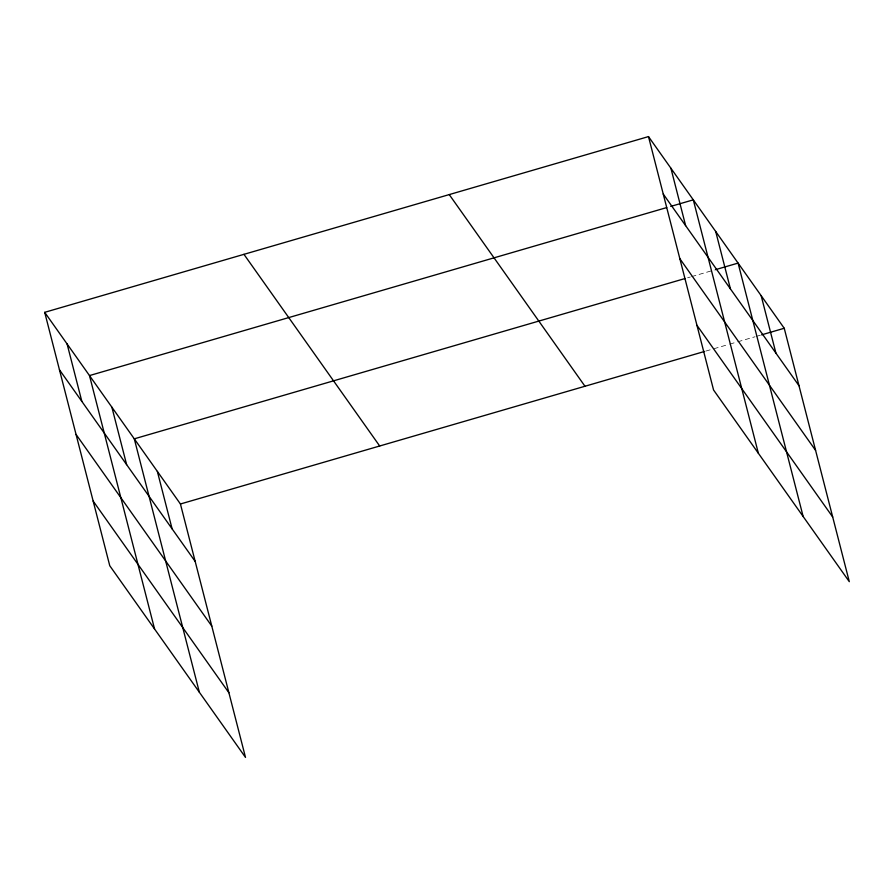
<?xml version="1.0" encoding="UTF-8"?>
<svg xmlns="http://www.w3.org/2000/svg" width="894" height="894" viewBox="0 0 894 894"><rect width="100%" height="100%" fill="white"/><g stroke="black" fill="none" stroke-linecap="round" stroke-linejoin="round"><path stroke-width="0.67" stroke-dasharray="4.47 3.35" d="M687.609 277.788L690.269 277.017M691.598 276.626L714.172 270.055M705.858 351.074L712.507 349.141M713.837 348.749L728.442 344.503M729.772 344.112L736.41 342.178M737.74 341.799L755.017 336.77M756.335 336.379L760.325 335.216"/><path stroke-width="1.34" d="M44.7 312.33L180.432 503.992L245.504 757.408L109.761 565.734L44.7 312.33L648.496 136.592L784.239 328.266L849.3 581.67L713.568 390.007L648.496 136.592M666.723 207.576L89.489 375.581L154.561 628.985M670.712 206.413L693.297 199.843L758.358 453.258M684.949 278.559L134.29 438.831L199.351 692.235M715.502 269.664L738.086 263.093L803.147 516.508M180.432 503.992L704.539 351.454M761.654 334.837L784.239 328.266M663.247 194.043L798.99 385.705M679.853 258.712L815.585 450.375M696.962 325.338L832.694 517M449.246 194.59L584.978 386.253M243.95 254.332L379.693 446.005M59.451 369.781L195.183 561.443M76.057 434.439L211.789 626.113M93.166 501.076L228.898 692.738M761.163 295.679L775.914 353.119M715.692 231.468L730.443 288.918M670.902 168.217L685.642 225.668M157.355 471.417L172.106 528.857M111.884 407.206L126.635 464.656M67.095 343.955L81.846 401.406"/></g></svg>
